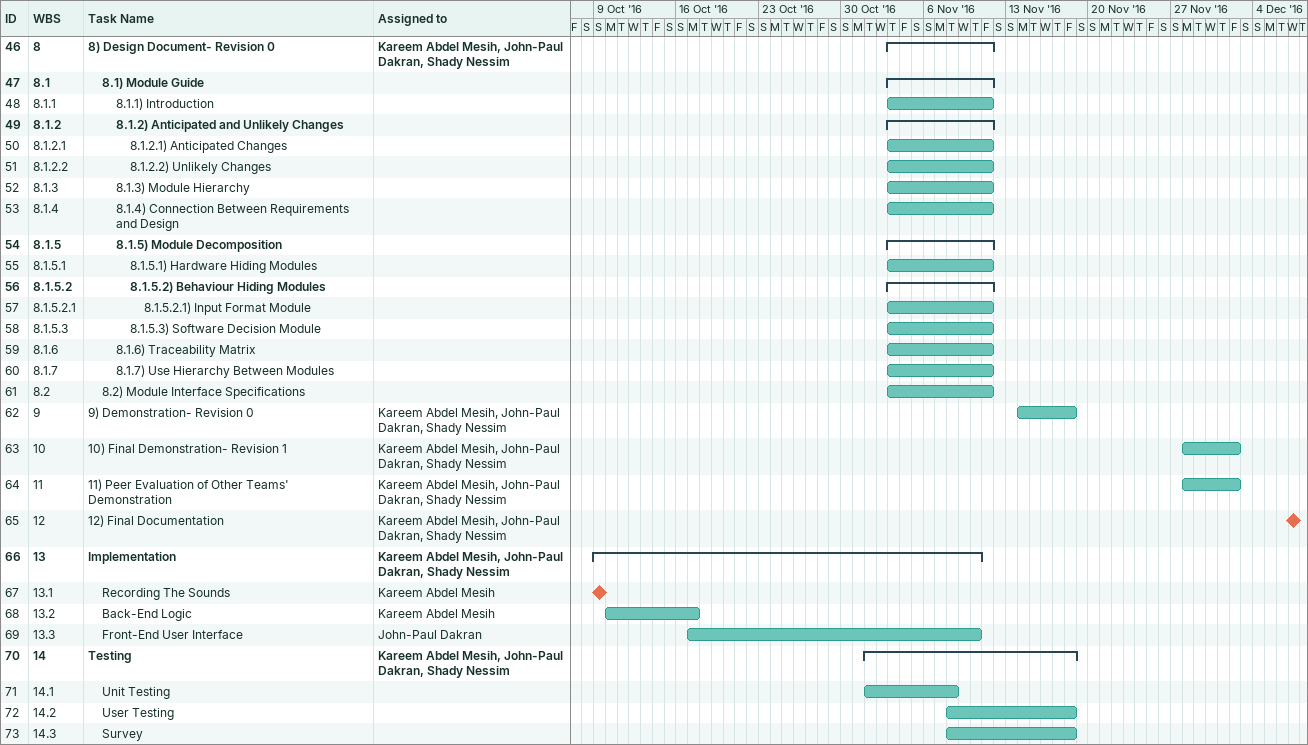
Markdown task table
| ID | WBS | Task | Start | Finish | Resources |
|---|---|---|---|---|---|
| 46 | 8 | **8) Design Document- Revision 0** | 2016-11-03 | 2016-11-11 | Kareem Abdel Mesih, John-Paul Dakran, Shady Nessim |
| 47 | 8.1 | **8.1) Module Guide** | 2016-11-03 | 2016-11-11 |  |
| 48 | 8.1.1 | 8.1.1) Introduction | 2016-11-03 | 2016-11-11 |  |
| 49 | 8.1.2 | **8.1.2) Anticipated and Unlikely Changes** | 2016-11-03 | 2016-11-11 |  |
| 50 | 8.1.2.1 | 8.1.2.1) Anticipated Changes | 2016-11-03 | 2016-11-11 |  |
| 51 | 8.1.2.2 | 8.1.2.2) Unlikely Changes | 2016-11-03 | 2016-11-11 |  |
| 52 | 8.1.3 | 8.1.3) Module Hierarchy | 2016-11-03 | 2016-11-11 |  |
| 53 | 8.1.4 | 8.1.4) Connection Between Requirements and Design | 2016-11-03 | 2016-11-11 |  |
| 54 | 8.1.5 | **8.1.5) Module Decomposition** | 2016-11-03 | 2016-11-11 |  |
| 55 | 8.1.5.1 | 8.1.5.1) Hardware Hiding Modules | 2016-11-03 | 2016-11-11 |  |
| 56 | 8.1.5.2 | **8.1.5.2) Behaviour Hiding Modules** | 2016-11-03 | 2016-11-11 |  |
| 57 | 8.1.5.2.1 | 8.1.5.2.1) Input Format Module | 2016-11-03 | 2016-11-11 |  |
| 58 | 8.1.5.3 | 8.1.5.3) Software Decision Module | 2016-11-03 | 2016-11-11 |  |
| 59 | 8.1.6 | 8.1.6) Traceability Matrix | 2016-11-03 | 2016-11-11 |  |
| 60 | 8.1.7 | 8.1.7) Use Hierarchy Between Modules | 2016-11-03 | 2016-11-11 |  |
| 61 | 8.2 | 8.2) Module Interface Specifications | 2016-11-03 | 2016-11-11 |  |
| 62 | 9 | 9) Demonstration- Revision 0 | 2016-11-14 | 2016-11-18 | Kareem Abdel Mesih, John-Paul Dakran, Shady Nessim |
| 63 | 10 | 10) Final Demonstration- Revision 1 | 2016-11-28 | 2016-12-02 | Kareem Abdel Mesih, John-Paul Dakran, Shady Nessim |
| 64 | 11 | 11) Peer Evaluation of Other Teams' Demonstration | 2016-11-28 | 2016-12-02 | Kareem Abdel Mesih, John-Paul Dakran, Shady Nessim |
| 65 | 12 | 12) Final Documentation (milestone) | 2016-12-07 | 2016-12-07 | Kareem Abdel Mesih, John-Paul Dakran, Shady Nessim |
| 66 | 13 | **Implementation** | 2016-10-09 | 2016-11-10 | Kareem Abdel Mesih, John-Paul Dakran, Shady Nessim |
| 67 | 13.1 | Recording The Sounds (milestone) | 2016-10-09 | 2016-10-09 | Kareem Abdel Mesih |
| 68 | 13.2 | Back-End Logic | 2016-10-10 | 2016-10-17 | Kareem Abdel Mesih |
| 69 | 13.3 | Front-End User Interface | 2016-10-17 | 2016-11-10 | John-Paul Dakran |
| 70 | 14 | **Testing** | 2016-11-01 | 2016-11-18 | Kareem Abdel Mesih, John-Paul Dakran, Shady Nessim |
| 71 | 14.1 | Unit Testing | 2016-11-01 | 2016-11-08 |  |
| 72 | 14.2 | User Testing | 2016-11-08 | 2016-11-18 |  |
| 73 | 14.3 | Survey | 2016-11-08 | 2016-11-18 |  |
